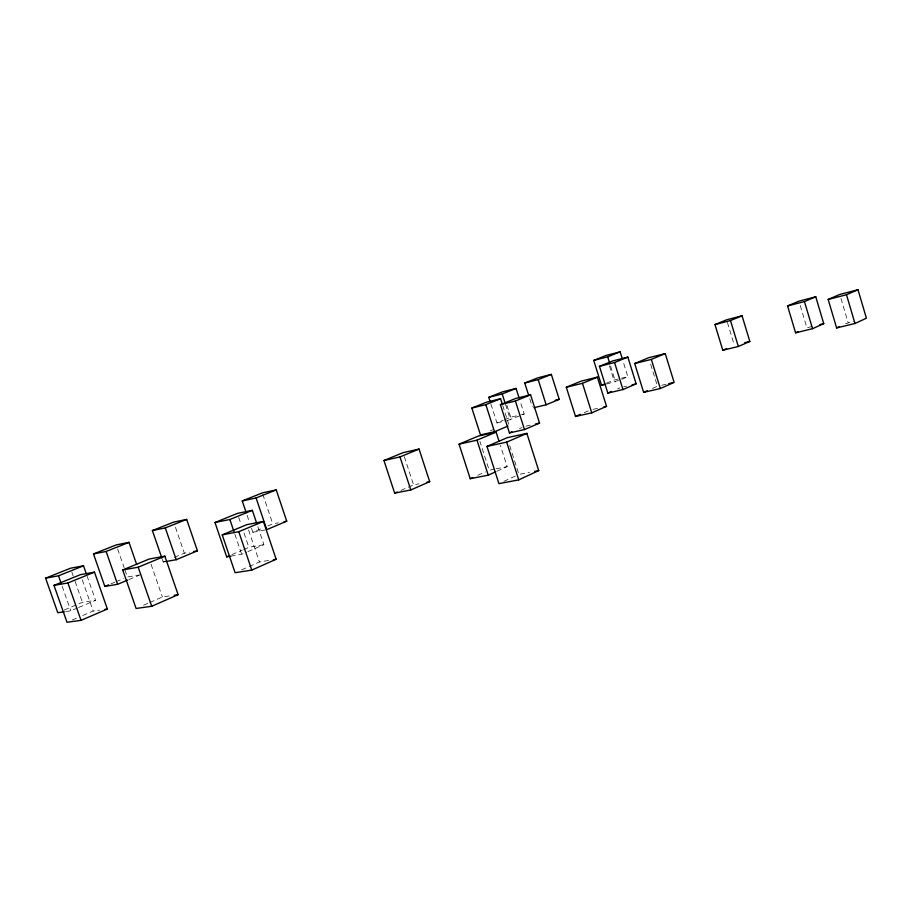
<?xml version="1.0" encoding="UTF-8"?>
<svg xmlns="http://www.w3.org/2000/svg" width="912" height="912" viewBox="0 0 912 912"><rect width="100%" height="100%" fill="white"/><g stroke="black" fill="none" stroke-linecap="round" stroke-linejoin="round"><path stroke-width="0.68" stroke-dasharray="4.56 3.42" d="M503.926 481.342L515.166 476.155M845.561 323.783L853.347 321.343M497.074 471.173L507.175 466.613L500.369 445.364M477.808 475.312L485.389 471.903M241.498 569.897L247.904 567.07M249.181 566.512L259.418 561.986L269.188 560.39M652.445 388.466L657.472 386.243L650.336 363.17M143.606 605.192L148.61 603.003M149.853 602.456L162.37 596.995L171.559 595.639M584.159 412.691L589.095 410.537M400.961 490.394L413.546 484.91L418.927 483.827M230.77 556.16L241.68 554.291L246.616 552.159M247.859 551.623L263.933 544.669L257.686 526.178M231.899 554.621L242.341 550.141M243.652 549.571L248.873 547.337L263.933 544.669M617.435 388.957L619.841 387.919M72.219 620.023L77.463 617.777M82.707 615.532L93.184 611.051L99.625 610.128M519.487 428.617L521.995 427.546M65.584 611.564L70.794 610.801L77.315 608.042M78.626 607.495L95.578 600.324L87.221 576.43M606.605 384.055L620.456 379.837M621.699 379.312L627.866 376.702L622.976 360.992M64.262 609.98L82.433 602.33L95.578 600.324M490.246 430.817L492.685 429.791M251.518 528.344L252.841 532.266L262.804 528.071M267.775 525.973L272.756 523.876L278.342 522.804M606.457 383.2L613.879 380.065L620.228 378.537M128.911 579.565L138.989 575.347M507.756 420.421L524.218 414.025L520.364 401.907M111.082 583.794L114.844 582.221M116.098 581.708L123.622 578.561M162.325 559.387L163.237 562.009L165.722 560.971M174.409 557.346L184.349 553.196L189.582 552.25M490.907 404.062L496.949 422.917L503.207 420.307M504.461 419.782L510.731 417.172L520.171 414.971M812.079 326.485L806.892 327.75L799.744 303.821M621.505 378.229L627.866 376.702M623.797 386.756L626.544 386.107M521.527 414.652L524.218 414.025M496.949 422.917L506.399 420.728M661.645 385.286L667.196 384.009M593.028 409.385L599.788 407.858M525.871 426.155L531.343 424.935M494.714 469.099L489.174 470.204L479.894 441.362M496.094 468.825L507.175 466.613M520.239 474.172L529.473 472.382M252.841 532.266L266.771 529.644M163.237 562.009L165.836 561.541M140.243 574.822L127.384 577L124.602 568.974M71.854 572.166L73.234 576.099M75.08 581.354L82.433 602.33M62.141 586.188L70.794 610.801M82.262 579.861L93.184 611.051M117.637 548.933L124.135 567.64M151.061 564.254L162.37 596.995M175.469 527.296L184.349 553.196M234.863 534.215L241.68 554.291M247.106 515.291L249.318 521.824M248.588 529.997L259.418 561.986M238.705 517.321L240.916 523.853M244.006 532.984L248.873 547.337M262.781 494.258L272.756 523.876M404.324 456.707L413.546 484.91M506.89 405.167L510.731 417.172M505.499 404.301L510.446 419.794M502.717 405.441L507.004 418.859M507.437 420.204L508.725 424.228M509.683 445.569L518.917 474.422M529.769 398.783L532.266 406.661M610.584 366.077L615.532 381.923M609.421 365.803L613.879 380.065M727.411 322.483L734.331 345.249M840.978 298.463L848.126 322.597"/><path stroke-width="1.37" d="M518.746 479.883L538.718 470.592L526.862 433.382L507.163 437.703L486.951 446.413L498.921 483.645L518.746 479.883L506.662 442.138L526.862 433.382M854.989 323.498L866.4 318.185L858.01 289.742L839.781 294.439L828.164 299.444L836.612 327.91L854.989 323.498L846.484 294.736L858.01 289.742M836.612 327.91L839.177 326.724M499.092 441.385L496.105 432.094L478.207 436.118L459.067 444.167L470.227 478.709L488.239 475.163L495.82 471.743M812.535 328.696L823.753 323.635L815.761 296.788L798.946 301.165L787.558 305.953L795.595 332.812L812.535 328.696L804.441 301.587L815.761 296.788M470.227 478.709L472.758 477.569M795.595 332.812L798.103 331.683M251.769 570.091L276.165 559.25L263.408 521.413L246.787 524.662L222.232 534.865L235.102 572.725L251.769 570.091L238.762 531.707L222.232 534.865M660.334 388.535L674.128 382.402L665.247 353.594L648.649 357.732L634.695 363.535L643.633 392.354L660.334 388.535L651.328 359.408L665.247 353.594M643.633 392.354L647.406 390.689M410.799 489.949L429.689 481.673L419.064 449.069L403.013 452.683L383.952 460.503L394.668 493.13L410.799 489.949L399.992 456.935L383.952 460.503M738.344 346.492L749.824 341.464L742.06 315.791L726.602 319.804L714.974 324.581L722.794 350.265L738.344 346.492L730.478 320.568L742.06 315.791M151.723 606.286L178.114 594.681L164.855 556.183L149.249 559.022L122.721 569.943L136.093 608.475L151.723 606.286L138.191 567.218L122.721 569.943M591.763 412.84L606.537 406.342L597.394 377.146L581.252 381.102L566.306 387.258L575.518 416.465L591.763 412.84L582.483 383.314L597.394 377.146M575.518 416.465L580.454 414.31M394.668 493.13L397.176 492.035M722.794 350.265L726.636 348.601M622.964 389.549L636.154 383.849L627.855 357.105L612.784 360.924L599.458 366.339L607.814 393.083L622.964 389.549L614.551 362.531L627.855 357.105M81.031 620.354L107.365 609.022L94.495 572.143L80.438 574.663L53.99 585.367L66.986 622.258L81.031 620.354L67.898 582.962L53.99 585.367M524.491 429.563L539.551 423.088L530.579 394.839L515.599 398.498L500.392 404.654L509.432 432.915L524.491 429.563L515.394 401.006L530.579 394.839M256.796 523.545L252.339 510.332L237.382 513.41L214.981 522.508L226.678 556.867L229.288 555.75M607.814 393.083L611.428 391.533M509.432 432.915L511.94 431.843M502.284 404.096L500.574 398.726L486.598 402.169L471.846 408.052L480.487 434.921L494.521 431.752L507.938 426.086M459.067 444.167L476.987 440.188L496.105 432.094M242.25 500.939L262.325 492.913L276.222 489.881L286.733 521.185L266.771 529.644L256.09 497.963L242.25 500.939L246.229 512.692M622.166 358.382L620.126 351.838L606.184 355.429L593.723 360.411L601.51 385.274L603.983 384.237M136.652 564.437L129.002 542.366L116.246 544.92L93.491 553.937L104.823 586.405L117.58 584.318L127.657 580.1M165.836 561.541L176.233 559.706L197.425 550.825L186.664 519.395L173.69 522.12L152.395 530.556L161.88 558.076M534.033 407.664L546.151 404.803L559.227 399.331L551.338 374.387L537.932 377.807L524.753 383.029L528.515 394.839M104.823 586.405L108.585 584.843M238.762 531.707L263.408 521.413M399.992 456.935L419.064 449.069M138.191 567.218L164.855 556.183M67.898 582.962L94.495 572.143M214.981 522.508L229.87 519.498L252.339 510.332M256.09 497.963L276.222 489.881M593.723 360.411L607.7 356.82L620.126 351.838M64.285 611.758L57.775 612.704L45.6 578.162L70.475 568.233L83.505 565.805L86.287 573.773M45.6 578.162L58.493 575.825L83.505 565.805M471.846 408.052L485.822 404.632L500.574 398.726M152.395 530.556L165.3 527.9L186.664 519.395M524.753 383.029L538.183 379.631L551.338 374.387M93.491 553.937L106.145 551.452L129.002 542.366M490.04 401.36L488.752 397.324L502.204 393.961L516.078 388.444L519.076 397.871M488.752 397.324L502.626 391.818L516.078 388.444M714.974 324.581L730.478 320.568M787.558 305.953L804.441 301.587M828.164 299.444L846.484 294.736M599.458 366.339L614.551 362.531M634.695 363.535L651.328 359.408M744.659 342.73L749.824 341.464M819.865 324.581L823.753 323.635M566.306 387.258L582.483 383.314M500.392 404.654L515.394 401.006M601.51 385.274L605.34 384.362M555.191 400.288L559.227 399.331M632.039 384.818L636.154 383.849M668.576 383.69L672.748 382.732M603.835 406.946L606.537 406.342M535.447 424.012L539.551 423.088M486.951 446.413L506.662 442.138M426.998 482.209L429.689 481.673M534.751 471.367L538.718 470.592M283.94 521.721L286.733 521.185M193.504 551.543L197.425 550.825M226.678 556.867L230.77 556.16M273.372 559.706L276.165 559.25M174.181 595.262L178.114 594.681M104.789 609.387L107.365 609.022M58.493 575.825L61.229 583.6M106.145 551.452L117.58 584.318M165.3 527.9L176.233 559.706M229.87 519.498L233.951 531.548M485.822 404.632L494.521 431.752M476.987 440.188L488.239 475.163M502.204 393.961L505.088 403.001M538.183 379.631L546.151 404.803M607.7 356.82L609.763 363.432"/></g></svg>
